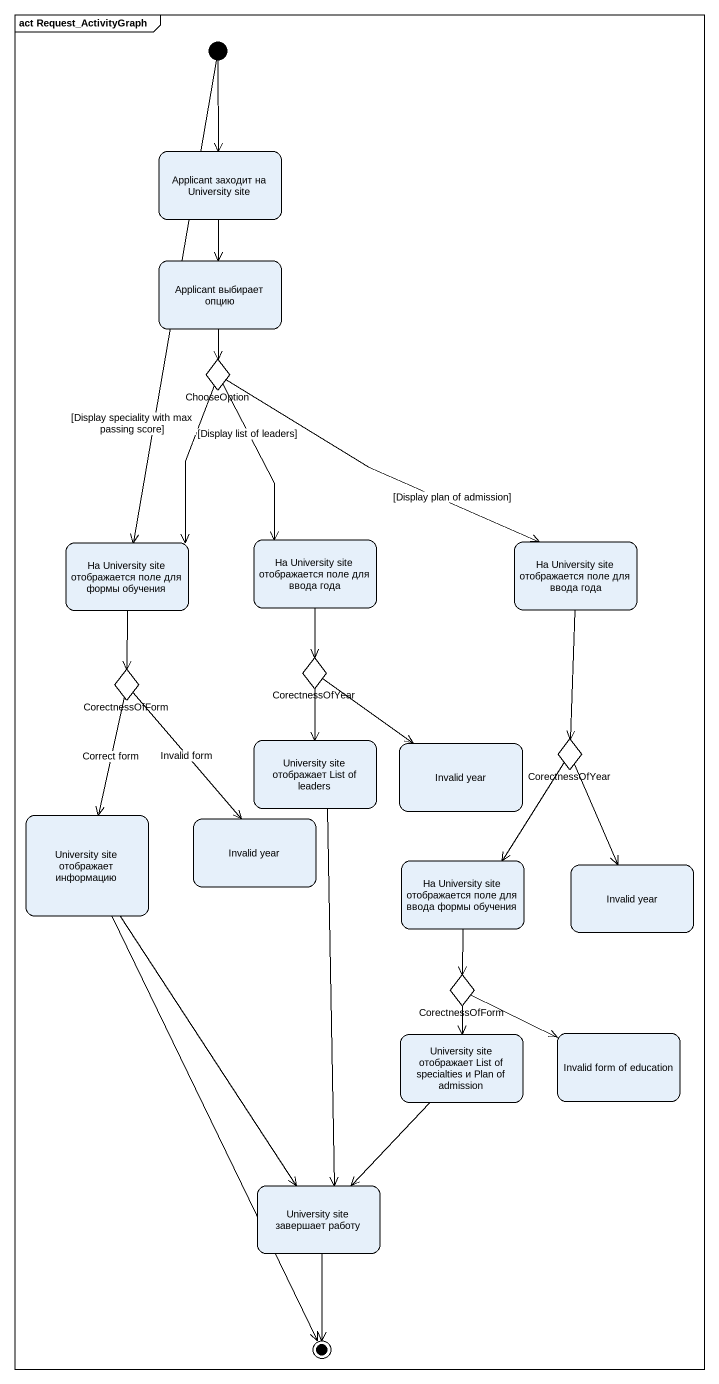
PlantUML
@startuml
mainframe act Request_ActivityGraph
hide empty description
state "Applicant заходит на University site" as Applicant_заходит_на
state "Applicant выбирает опцию" as Applicant_выбирает_опцию
state ChooseOption <<choice>>
state "На University site отображается поле для формы обучения" as На_University_site
state "На University site отображается поле для ввода года" as На_University_site_2
state "На University site отображается поле для ввода года" as На_University_site_3
state CorectnessOfYear <<choice>>
state CorectnessOfForm <<choice>>
state "University site отображает List of leaders" as University_site_отображает
state "Invalid year" as Invalid_year
state "CorectnessOfYear" as CorectnessOfYear_2 <<choice>>
state "University site отображает информацию" as University_site_отображает_2
state "Invalid year" as Invalid_year_2
state "На University site отображается поле для ввода формы обучения" as На_University_site_4
state "Invalid year" as Invalid_year_3
state "CorectnessOfForm" as CorectnessOfForm_2 <<choice>>
state "University site отображает List of specialties и Plan of admission" as University_site_отображает_3
state "Invalid form of education" as Invalid_form_of_education
state "University site завершает работу" as University_site_завершает
[*] --> Applicant_заходит_на
[*] --> На_University_site
Applicant_заходит_на --> Applicant_выбирает_опцию
Applicant_выбирает_опцию --> ChooseOption
ChooseOption --> На_University_site : [Display speciality with max passing score]
ChooseOption --> На_University_site_2 : [Display list of leaders]
ChooseOption -right-> На_University_site_3 : [Display plan of admission]
На_University_site --> CorectnessOfForm
На_University_site_2 --> CorectnessOfYear
На_University_site_3 --> CorectnessOfYear_2
CorectnessOfYear --> University_site_отображает
CorectnessOfYear --> Invalid_year
CorectnessOfForm --> University_site_отображает_2 : Correct form
CorectnessOfForm --> Invalid_year_2 : Invalid form
University_site_отображает --> University_site_завершает
CorectnessOfYear_2 --> На_University_site_4
CorectnessOfYear_2 --> Invalid_year_3
University_site_отображает_2 --> University_site_завершает
На_University_site_4 --> CorectnessOfForm_2
CorectnessOfForm_2 --> University_site_отображает_3
CorectnessOfForm_2 -right-> Invalid_form_of_education
University_site_отображает_3 --> University_site_завершает
University_site_отображает_2 --> [*]
University_site_завершает --> [*]
@enduml
